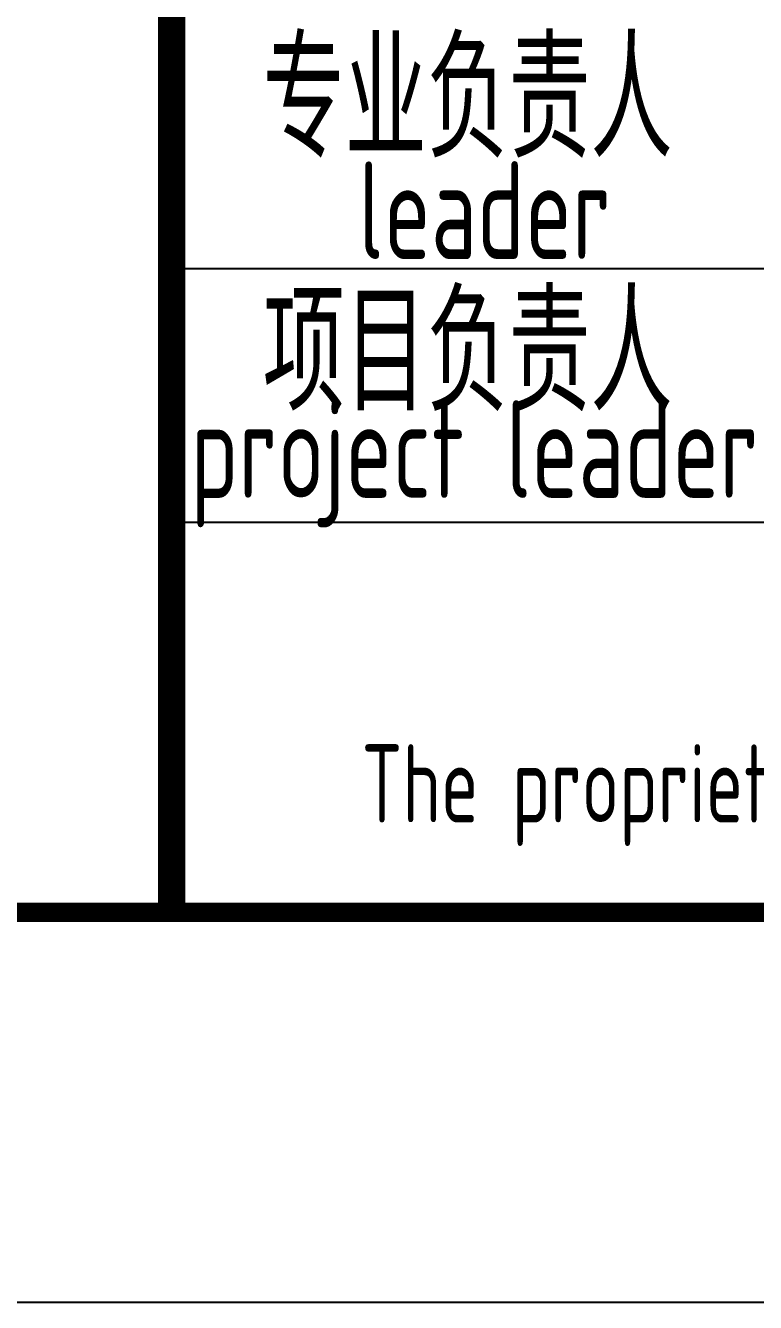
# Model space of a CAD drawing. Extents: x 9732137 to 18866768, y -962146 to 246094.
# Drawn here: x 9817082 to 9818953, y -516706 to -513433 of the extents above; entities that cross this region are included whole.
import ezdxf
from ezdxf.enums import TextEntityAlignment as Align

# ---------------------------------------------------------------- set-up
doc = ezdxf.new("R2010")
doc.units = 0
doc.header["$LTSCALE"] = 1000
doc.layers.get('0').update_dxf_attribs({"linetype": 'CONTINUOUS'})
doc.layers.add('BORDER', color=7, linetype='CONTINUOUS')
doc.styles.add('TSSD_Rein', font='Tssdeng.shx', dxfattribs={"width": 0.7, "bigfont": 'hztxt.shx'})

msp = doc.modelspace()

# ---------------------------------------------------------------- linework, layer by layer
for p, q in [((9817456.8, -514056.3), (9822956.8, -514056.3)), ((9817456.8, -514706.3), (9835456.8, -514706.3)), ((9817456.8, -515705.6), (9835456.8, -515705.6))]:
    msp.add_line(p, q)
msp.add_lwpolyline([(9835456.8, -509706.3, 70, 70, 0), (9817456.8, -509706.3, 70, 70, 0), (9817456.8, -515706.3, 0, 0, 0)], format="xyseb")
msp.add_lwpolyline([(9835456.8, -509706.3, 70, 70, 0), (9817456.8, -509706.3, 70, 70, 0), (9817456.8, -515706.3, 0, 0, 0)], format="xyseb")
at = {"const_width": 70}
msp.add_lwpolyline([(9817456.8, -509706.3), (9817456.8, -515706.3)], dxfattribs=at)
at = {"layer": 'BORDER'}
msp.add_lwpolyline([(9777056.8, -516706.3), (9777056.8, -474706.3), (9836456.8, -474706.3), (9836456.8, -516706.3)], close=True, dxfattribs=at)
at = {"layer": 'BORDER', "const_width": 50}
msp.add_lwpolyline([(9779556.8, -515706.3), (9779556.8, -475706.3), (9835456.8, -475706.3), (9835456.8, -515706.3)], close=True, dxfattribs=at)

# ---------------------------------------------------------------- texts
at = {"style": 'TSSD_Rein', "width": 0.7}
for s, height, p in [('专业负责人', 300, (9818215.1, -513606.3)), ('leader', 250, (9818258.7, -513906.3)), ('项目负责人', 300, (9818215.1, -514256.3)), ('project leader', 250, (9818232.3, -514556.3)), ('The proprietary right of this document belongs to Anhui Huadong Chemical And Medical Engineering  Co.,Ltd.  and any replication or transfer to the 3rd. side is forbidden without its permission. ', 200, (9826203.2, -515405.6))]:
    msp.add_text(s, height=height, dxfattribs=at).set_placement(p, align=Align.MIDDLE)

doc.saveas('drawing.dxf')
